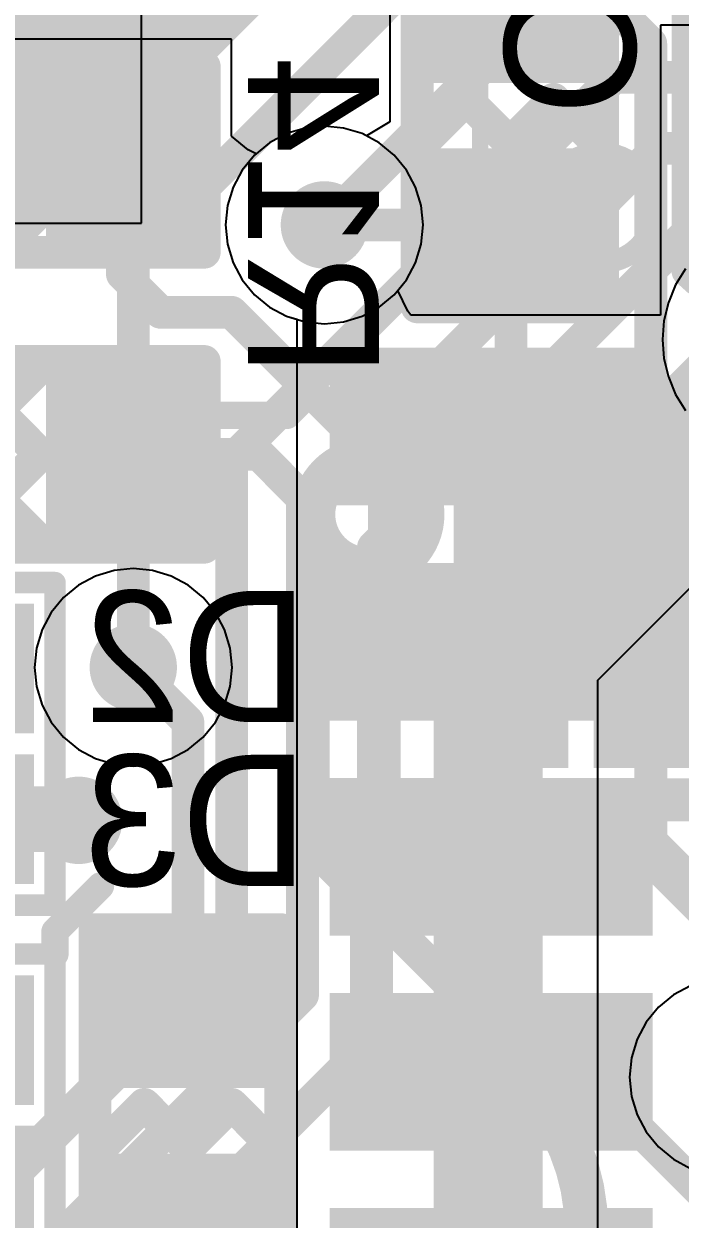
# Model space of a CAD drawing. Extents: x 122.9 to 153, y 141.4 to 165.6.
# Drawn here: x 132.35 to 135.41, y 154.91 to 160.46 of the extents above; entities that cross this region are included whole.
import ezdxf

# ---------------------------------------------------------------- set-up
doc = ezdxf.new("R2010")
doc.units = 0
doc.layers.get('0').update_dxf_attribs({"linetype": 'CONTINUOUS'})
for name, color, linetype in [('BOTTOMLAYER', 5, 'CONTINUOUS'), ('BOTTOMOVERLAY', 54, 'CONTINUOUS'), ('BOTTOMPASTE', 16, 'CONTINUOUS'), ('BOTTOMSOLDER', 6, 'CONTINUOUS'), ('MIDLAYER1', 16, 'CONTINUOUS'), ('MIDLAYER2', 76, 'CONTINUOUS'), ('MULTILAYER', 9, 'CONTINUOUS'), ('TOPLAYER', 1, 'CONTINUOUS'), ('TOPOVERLAY', 2, 'CONTINUOUS'), ('TOPPASTE', 8, 'CONTINUOUS'), ('TOPSOLDER', 216, 'CONTINUOUS')]:
    doc.layers.add(name, color=color, linetype=linetype)

# ---------------------------------------------------------------- blocks, each defined once
blk = doc.blocks.new('FPC_8P_1MM_6')
at = {"layer": 'TOPLAYER'}
for points in [[(-0.264998, -0.649999), (0.264998, -0.649999), (-0.264998, 0.649999), (0.264998, 0.649999)], [(0.735002, -0.649999), (1.264999, -0.649999), (0.735002, 0.649999), (1.264999, 0.649999)], [(1.735003, -0.649999), (2.264999, -0.649999), (1.735003, 0.649999), (2.264999, 0.649999)], [(2.735001, -0.649999), (3.264997, -0.649999), (2.735001, 0.649999), (3.264997, 0.649999)], [(-3.200001, -3.479998), (-1.2, -3.479998), (-3.200001, -1.880001), (-1.2, -1.880001)]]:
    blk.add_solid(points, dxfattribs=at)
at = {"layer": 'TOPOVERLAY'}
for points, const_width in [([(-0.762, 0.508, 1), (-1.272535, 0.508, 1)], 0.1), ([(-1.297534, 0.508, 1), (-1.247536, 0.508, 1)], 0.05), ([(-0.786999, 0.508, 1), (-0.737001, 0.508, 1)], 0.05), ([(-0.619049, -0.05, 1), (-0.580949, -0.05, 1)], 0.0381)]:
    blk.add_lwpolyline(points, format="xyb", close=True, dxfattribs=dict(at, const_width=const_width))
at = {"layer": 'TOPOVERLAY', "const_width": 0.0762}
blk.add_lwpolyline([(-0.599999, -0.05), (-2.949999, -0.05)], dxfattribs=at)
at = {"layer": 'TOPPASTE'}
for points in [[(-0.264998, -0.649999), (0.264998, -0.649999), (-0.264998, 0.649999), (0.264998, 0.649999)], [(0.735002, -0.649999), (1.264999, -0.649999), (0.735002, 0.649999), (1.264999, 0.649999)], [(1.735003, -0.649999), (2.264999, -0.649999), (1.735003, 0.649999), (2.264999, 0.649999)], [(2.735001, -0.649999), (3.264997, -0.649999), (2.735001, 0.649999), (3.264997, 0.649999)], [(-3.200001, -3.479998), (-1.2, -3.479998), (-3.200001, -1.880001), (-1.2, -1.880001)]]:
    blk.add_solid(points, dxfattribs=at)
at = {"layer": 'TOPSOLDER'}
for points in [[(-0.366598, -0.751599), (0.366598, -0.751599), (-0.366598, 0.751599), (0.366598, 0.751599)], [(0.633402, -0.751599), (1.366599, -0.751599), (0.633402, 0.751599), (1.366599, 0.751599)], [(1.633403, -0.751599), (2.366599, -0.751599), (1.633403, 0.751599), (2.366599, 0.751599)], [(2.633401, -0.751599), (3.366597, -0.751599), (2.633401, 0.751599), (3.366597, 0.751599)], [(3.633401, -0.751599), (4.366598, -0.751599), (3.633401, 0.751599), (4.366598, 0.751599)], [(-3.301601, -3.581598), (-1.0984, -3.581598), (-3.301601, -1.778401), (-1.0984, -1.778401)]]:
    blk.add_solid(points, dxfattribs=at)
blk = doc.blocks.new('TSSOP14_B_7')
at = {"layer": 'BOTTOMLAYER'}
for points in [[(-3.649998, -1.465478), (-2.250001, -1.465478), (-3.649998, -1.135482), (-2.250001, -1.135482)], [(-3.649998, -2.115718), (-2.250001, -2.115718), (-3.649998, -1.785722), (-2.250001, -1.785722)]]:
    blk.add_solid(points, dxfattribs=at)
at = {"layer": 'BOTTOMOVERLAY', "const_width": 0.2}
for points in [[(-2.000001, -2.6), (-2.000001, 2.6)], [(-1.000001, -2.6), (-2.000001, -2.6)]]:
    blk.add_lwpolyline(points, dxfattribs=at)
at = {"layer": 'BOTTOMOVERLAY', "const_width": 0.2032}
blk.add_lwpolyline([(-1.000001, -2.6, -1), (1.000001, -2.6)], format="xyb", dxfattribs=at)
at = {"layer": 'BOTTOMOVERLAY'}
for points, const_width in [([(-3.0734, -2.6162, 1), (-3.5814, -2.6162, 1)], 0.2032), ([(-2.050001, -2.6, 1), (-1.950001, -2.6, 1)], 0.1), ([(-2.050001, -2.6, 1), (-1.950001, -2.6, 1)], 0.1), ([(-1.050801, -2.6, 1), (-0.949201, -2.6, 1)], 0.1016), ([(-1.05, -2.6, 1), (-0.950001, -2.6, 1)], 0.1), ([(-3.6322, -2.6162, 1), (-3.5306, -2.6162, 1)], 0.1016), ([(-3.1242, -2.6162, 1), (-3.0226, -2.6162, 1)], 0.1016)]:
    blk.add_lwpolyline(points, format="xyb", close=True, dxfattribs=dict(at, const_width=const_width))
at = {"layer": 'BOTTOMPASTE'}
for points in [[(-3.631997, -1.447477), (-2.268002, -1.447477), (-3.631997, -1.153483), (-2.268002, -1.153483)], [(-3.631997, -2.097717), (-2.268002, -2.097717), (-3.631997, -1.803723), (-2.268002, -1.803723)]]:
    blk.add_solid(points, dxfattribs=at)
at = {"layer": 'BOTTOMSOLDER'}
for points in [[(-3.751598, -1.567078), (-2.148401, -1.567078), (-3.751598, -1.033882), (-2.148401, -1.033882)], [(-3.751598, -2.217318), (-2.148401, -2.217318), (-3.751598, -1.684122), (-2.148401, -1.684122)]]:
    blk.add_solid(points, dxfattribs=at)
blk = doc.blocks.new('R0402_B_11')
at = {"layer": 'BOTTOMLAYER'}
for points in [[(-0.761997, -0.3048), (-0.253997, -0.3048), (-0.761997, 0.3048), (-0.253997, 0.3048)], [(0.253997, -0.3048), (0.761997, -0.3048), (0.253997, 0.3048), (0.761997, 0.3048)]]:
    blk.add_solid(points, dxfattribs=at)
at = {"layer": 'BOTTOMOVERLAY', "const_width": 0.1524}
for points in [[(0.889, 0.4318), (-0.889, 0.4318)], [(-0.889, -0.431795), (-0.889, 0.4318)], [(-0.0762, 0.2032), (0.1524, 0.4318)], [(0.889, -0.431795), (0.889, 0.4318)], [(0.127, 0), (-0.0762, 0.2032)], [(-0.0762, -0.2032), (0.127, 0)], [(0.1524, -0.4318), (-0.0762, -0.2032)], [(0.889, -0.431795), (-0.889, -0.431795)]]:
    blk.add_lwpolyline(points, dxfattribs=at)
at = {"layer": 'BOTTOMOVERLAY', "const_width": 0.0762}
for points in [[(-0.9271, 0.4318, 1), (-0.8509, 0.4318, 1)], [(-0.9271, 0.4318, 1), (-0.8509, 0.4318, 1)], [(0.1143, 0.4318, 1), (0.1905, 0.4318, 1)], [(0.8509, 0.4318, 1), (0.9271, 0.4318, 1)], [(0.8509, 0.4318, 1), (0.9271, 0.4318, 1)], [(-0.1143, 0.2032, 1), (-0.0381, 0.2032, 1)], [(-0.1143, 0.2032, 1), (-0.0381, 0.2032, 1)], [(0.0889, 0, 1), (0.1651, 0, 1)], [(0.0889, 0, 1), (0.1651, 0, 1)], [(-0.1143, -0.2032, 1), (-0.0381, -0.2032, 1)], [(-0.1143, -0.2032, 1), (-0.0381, -0.2032, 1)], [(-0.9271, -0.431795, 1), (-0.8509, -0.431795, 1)], [(-0.9271, -0.431795, 1), (-0.8509, -0.431795, 1)], [(0.1143, -0.4318, 1), (0.1905, -0.4318, 1)], [(0.8509, -0.431795, 1), (0.9271, -0.431795, 1)], [(0.8509, -0.431795, 1), (0.9271, -0.431795, 1)]]:
    blk.add_lwpolyline(points, format="xyb", close=True, dxfattribs=at)
at = {"layer": 'BOTTOMPASTE'}
for points in [[(-0.761997, -0.3048), (-0.253997, -0.3048), (-0.761997, 0.3048), (-0.253997, 0.3048)], [(0.253997, -0.3048), (0.761997, -0.3048), (0.253997, 0.3048), (0.761997, 0.3048)]]:
    blk.add_solid(points, dxfattribs=at)
at = {"layer": 'BOTTOMSOLDER'}
for points in [[(-0.863597, -0.4064), (-0.152397, -0.4064), (-0.863597, 0.4064), (-0.152397, 0.4064)], [(0.152397, -0.4064), (0.863597, -0.4064), (0.152397, 0.4064), (0.863597, 0.4064)]]:
    blk.add_solid(points, dxfattribs=at)
blk = doc.blocks.new('C0402_15')
at = {"layer": 'TOPLAYER'}
for points in [[(-0.761997, -0.3048), (-0.253997, -0.3048), (-0.761997, 0.3048), (-0.253997, 0.3048)], [(0.253997, -0.3048), (0.761997, -0.3048), (0.253997, 0.3048), (0.761997, 0.3048)]]:
    blk.add_solid(points, dxfattribs=at)
at = {"layer": 'TOPOVERLAY', "const_width": 0.1524}
for points in [[(-0.762003, -0.431797, -0.413008), (-0.762003, 0.431792)], [(0.761995, 0.4318, -0.423003), (0.761995, -0.4318)]]:
    blk.add_lwpolyline(points, format="xyb", dxfattribs=at)
at = {"layer": 'TOPOVERLAY', "const_width": 0.0762}
for points in [[(-0.800103, 0.431792, 1), (-0.723903, 0.431792, 1)], [(-0.8001, 0.431795, 1), (-0.7239, 0.431795, 1)], [(0.723895, 0.4318, 1), (0.800095, 0.4318, 1)], [(0.7239, 0.431795, 1), (0.8001, 0.431795, 1)], [(-0.800103, -0.431797, 1), (-0.723903, -0.431797, 1)], [(-0.8001, -0.4318, 1), (-0.7239, -0.4318, 1)], [(0.723895, -0.4318, 1), (0.800095, -0.4318, 1)], [(0.7239, -0.4318, 1), (0.8001, -0.4318, 1)]]:
    blk.add_lwpolyline(points, format="xyb", close=True, dxfattribs=at)
at = {"layer": 'TOPOVERLAY', "const_width": 0.1524}
for points in [[(-0.762, 0.431795), (0.762, 0.431795)], [(-0.762, -0.4318), (0.762, -0.4318)]]:
    blk.add_lwpolyline(points, dxfattribs=at)
at = {"layer": 'TOPPASTE'}
for points in [[(-0.761997, -0.3048), (-0.253997, -0.3048), (-0.761997, 0.3048), (-0.253997, 0.3048)], [(0.253997, -0.3048), (0.761997, -0.3048), (0.253997, 0.3048), (0.761997, 0.3048)]]:
    blk.add_solid(points, dxfattribs=at)
at = {"layer": 'TOPSOLDER'}
for points in [[(-0.863597, -0.4064), (-0.152397, -0.4064), (-0.863597, 0.4064), (-0.152397, 0.4064)], [(0.152397, -0.4064), (0.863597, -0.4064), (0.152397, 0.4064), (0.863597, 0.4064)]]:
    blk.add_solid(points, dxfattribs=at)
blk = doc.blocks.new('SOD882_ESD_B_34')
at = {"layer": 'BOTTOMLAYER'}
for points in [[(-0.549999, -0.349997), (-0.15, -0.349997), (-0.549999, 0.350002), (-0.15, 0.350002)], [(0.150005, -0.349994), (0.550004, -0.349994), (0.150005, 0.350004), (0.550004, 0.350004)]]:
    blk.add_solid(points, dxfattribs=at)
at = {"layer": 'BOTTOMOVERLAY', "const_width": 0.1}
for points in [[(-0.749999, -0.550001), (-0.749996, 0.549996)], [(-0.749996, 0.549996), (0.750001, 0.550007)], [(0.750001, -0.549994), (0.750001, 0.550007)], [(-0.749999, -0.550001), (0.750001, -0.549994)]]:
    blk.add_lwpolyline(points, dxfattribs=at)
at = {"layer": 'BOTTOMOVERLAY', "const_width": 0.05}
for points in [[(-0.774995, 0.549996, 1), (-0.724997, 0.549996, 1)], [(-0.774995, 0.549996, 1), (-0.724997, 0.549996, 1)], [(0.725002, 0.550007, 1), (0.775, 0.550007, 1)], [(0.725002, 0.550007, 1), (0.775, 0.550007, 1)], [(-0.774997, -0.550001, 1), (-0.725, -0.550001, 1)], [(-0.774997, -0.550001, 1), (-0.725, -0.550001, 1)], [(0.725002, -0.549994, 1), (0.775, -0.549994, 1)], [(0.725002, -0.549994, 1), (0.775, -0.549994, 1)]]:
    blk.add_lwpolyline(points, format="xyb", close=True, dxfattribs=at)
at = {"layer": 'BOTTOMPASTE'}
for points in [[(-0.549999, -0.349997), (-0.15, -0.349997), (-0.549999, 0.350002), (-0.15, 0.350002)], [(0.150005, -0.349994), (0.550004, -0.349994), (0.150005, 0.350004), (0.550004, 0.350004)]]:
    blk.add_solid(points, dxfattribs=at)
at = {"layer": 'BOTTOMSOLDER'}
for points in [[(-0.651599, -0.451597), (-0.0484, -0.451597), (-0.651599, 0.451602), (-0.0484, 0.451602)], [(0.048405, -0.451594), (0.651604, -0.451594), (0.048405, 0.451604), (0.651604, 0.451604)]]:
    blk.add_solid(points, dxfattribs=at)
blk = doc.blocks.new('R0402_B_40')
at = {"layer": 'BOTTOMLAYER'}
for points in [[(-0.761997, -0.3048), (-0.253997, -0.3048), (-0.761997, 0.3048), (-0.253997, 0.3048)], [(0.253997, -0.304803), (0.761997, -0.304803), (0.253997, 0.304797), (0.761997, 0.304797)]]:
    blk.add_solid(points, dxfattribs=at)
at = {"layer": 'BOTTOMOVERLAY', "const_width": 0.1524}
for points in [[(-0.889, 0.4318), (-0.888997, -0.431792)], [(-0.889, 0.4318), (0.889, 0.4318)], [(0.888997, -0.431795), (0.889, 0.4318)], [(-0.888997, -0.431792), (0.888997, -0.431795)]]:
    blk.add_lwpolyline(points, dxfattribs=at)
at = {"layer": 'BOTTOMOVERLAY', "const_width": 0.0762}
for points in [[(-0.9271, 0.4318, 1), (-0.8509, 0.4318, 1)], [(-0.9271, 0.4318, 1), (-0.8509, 0.4318, 1)], [(0.8509, 0.4318, 1), (0.9271, 0.4318, 1)], [(0.8509, 0.4318, 1), (0.9271, 0.4318, 1)], [(-0.927097, -0.431792, 1), (-0.850897, -0.431792, 1)], [(-0.927097, -0.431792, 1), (-0.850897, -0.431792, 1)], [(0.850897, -0.431795, 1), (0.927097, -0.431795, 1)], [(0.850897, -0.431795, 1), (0.927097, -0.431795, 1)]]:
    blk.add_lwpolyline(points, format="xyb", close=True, dxfattribs=at)
at = {"layer": 'BOTTOMPASTE'}
for points in [[(-0.761997, -0.3048), (-0.253997, -0.3048), (-0.761997, 0.3048), (-0.253997, 0.3048)], [(0.253997, -0.304803), (0.761997, -0.304803), (0.253997, 0.304797), (0.761997, 0.304797)]]:
    blk.add_solid(points, dxfattribs=at)
at = {"layer": 'BOTTOMSOLDER'}
for points in [[(-0.863597, -0.4064), (-0.152397, -0.4064), (-0.863597, 0.4064), (-0.152397, 0.4064)], [(0.152397, -0.406403), (0.863597, -0.406403), (0.152397, 0.406397), (0.863597, 0.406397)]]:
    blk.add_solid(points, dxfattribs=at)
blk = doc.blocks.new('R0402_B_42')
at = {"layer": 'BOTTOMLAYER'}
for points in [[(-0.761995, -0.3048), (-0.253995, -0.3048), (-0.761995, 0.3048), (-0.253995, 0.3048)], [(0.253995, -0.3048), (0.761995, -0.3048), (0.253995, 0.3048), (0.761995, 0.3048)]]:
    blk.add_solid(points, dxfattribs=at)
at = {"layer": 'BOTTOMOVERLAY', "const_width": 0.1524}
for points in [[(-0.889, 0.4318), (-0.888997, -0.431795)], [(-0.889, 0.4318), (0.889, 0.4318)], [(-0.0762, 0.2032), (0.1524, 0.4318)], [(0.888997, -0.431795), (0.889, 0.4318)], [(-0.0762, 0.2032), (0.127, -0.000003)], [(-0.0762, -0.203203), (0.127, -0.000003)], [(-0.0762, -0.203203), (0.152397, -0.4318)], [(-0.888997, -0.431795), (0.888997, -0.431795)]]:
    blk.add_lwpolyline(points, dxfattribs=at)
at = {"layer": 'BOTTOMOVERLAY', "const_width": 0.0762}
for points in [[(-0.9271, 0.4318, 1), (-0.8509, 0.4318, 1)], [(-0.9271, 0.4318, 1), (-0.8509, 0.4318, 1)], [(0.1143, 0.4318, 1), (0.1905, 0.4318, 1)], [(0.8509, 0.4318, 1), (0.9271, 0.4318, 1)], [(0.8509, 0.4318, 1), (0.9271, 0.4318, 1)], [(-0.1143, 0.2032, 1), (-0.0381, 0.2032, 1)], [(-0.1143, 0.2032, 1), (-0.0381, 0.2032, 1)], [(0.0889, -0.000003, 1), (0.1651, -0.000003, 1)], [(0.0889, -0.000003, 1), (0.1651, -0.000003, 1)], [(-0.1143, -0.203203, 1), (-0.0381, -0.203203, 1)], [(-0.1143, -0.203203, 1), (-0.0381, -0.203203, 1)], [(-0.927097, -0.431795, 1), (-0.850897, -0.431795, 1)], [(-0.927097, -0.431795, 1), (-0.850897, -0.431795, 1)], [(0.114297, -0.4318, 1), (0.190497, -0.4318, 1)], [(0.850897, -0.431795, 1), (0.927097, -0.431795, 1)], [(0.850897, -0.431795, 1), (0.927097, -0.431795, 1)]]:
    blk.add_lwpolyline(points, format="xyb", close=True, dxfattribs=at)
at = {"layer": 'BOTTOMPASTE'}
for points in [[(-0.761995, -0.3048), (-0.253995, -0.3048), (-0.761995, 0.3048), (-0.253995, 0.3048)], [(0.253995, -0.3048), (0.761995, -0.3048), (0.253995, 0.3048), (0.761995, 0.3048)]]:
    blk.add_solid(points, dxfattribs=at)
at = {"layer": 'BOTTOMSOLDER'}
for points in [[(-0.863595, -0.4064), (-0.152395, -0.4064), (-0.863595, 0.4064), (-0.152395, 0.4064)], [(0.152395, -0.4064), (0.863595, -0.4064), (0.152395, 0.4064), (0.863595, 0.4064)]]:
    blk.add_solid(points, dxfattribs=at)
blk = doc.blocks.new('R0402_B_52')
at = {"layer": 'BOTTOMLAYER'}
for points in [[(-0.761997, -0.3048), (-0.253997, -0.3048), (-0.761997, 0.3048), (-0.253997, 0.3048)], [(0.253995, -0.3048), (0.761995, -0.3048), (0.253995, 0.3048), (0.761995, 0.3048)]]:
    blk.add_solid(points, dxfattribs=at)
at = {"layer": 'BOTTOMOVERLAY', "const_width": 0.1524}
for points in [[(-0.888997, -0.431792), (-0.888997, 0.431795)], [(0.888992, 0.431795), (-0.888997, 0.431795)], [(-0.076197, 0.2032), (0.152408, 0.431797)], [(0.888995, -0.431792), (0.888992, 0.431795)], [(0.127, 0), (-0.076197, 0.2032)], [(-0.076197, -0.2032), (0.127, 0)], [(0.152397, -0.4318), (-0.076197, -0.2032)], [(0.888995, -0.431792), (-0.888997, -0.431792)]]:
    blk.add_lwpolyline(points, dxfattribs=at)
at = {"layer": 'BOTTOMOVERLAY', "const_width": 0.0762}
for points in [[(-0.927097, 0.431795, 1), (-0.850897, 0.431795, 1)], [(-0.927097, 0.431795, 1), (-0.850897, 0.431795, 1)], [(0.114308, 0.431797, 1), (0.190508, 0.431797, 1)], [(0.850892, 0.431795, 1), (0.927092, 0.431795, 1)], [(0.850892, 0.431795, 1), (0.927092, 0.431795, 1)], [(-0.114297, 0.2032, 1), (-0.038097, 0.2032, 1)], [(-0.114297, 0.2032, 1), (-0.038097, 0.2032, 1)], [(0.0889, 0, 1), (0.1651, 0, 1)], [(0.0889, 0, 1), (0.1651, 0, 1)], [(-0.114297, -0.2032, 1), (-0.038097, -0.2032, 1)], [(-0.114297, -0.2032, 1), (-0.038097, -0.2032, 1)], [(-0.927097, -0.431792, 1), (-0.850897, -0.431792, 1)], [(-0.927097, -0.431792, 1), (-0.850897, -0.431792, 1)], [(0.114297, -0.4318, 1), (0.190497, -0.4318, 1)], [(0.850895, -0.431792, 1), (0.927095, -0.431792, 1)], [(0.850895, -0.431792, 1), (0.927095, -0.431792, 1)]]:
    blk.add_lwpolyline(points, format="xyb", close=True, dxfattribs=at)
at = {"layer": 'BOTTOMPASTE'}
for points in [[(-0.761997, -0.3048), (-0.253997, -0.3048), (-0.761997, 0.3048), (-0.253997, 0.3048)], [(0.253995, -0.3048), (0.761995, -0.3048), (0.253995, 0.3048), (0.761995, 0.3048)]]:
    blk.add_solid(points, dxfattribs=at)
at = {"layer": 'BOTTOMSOLDER'}
for points in [[(-0.863597, -0.4064), (-0.152397, -0.4064), (-0.863597, 0.4064), (-0.152397, 0.4064)], [(0.152395, -0.4064), (0.863595, -0.4064), (0.152395, 0.4064), (0.863595, 0.4064)]]:
    blk.add_solid(points, dxfattribs=at)
blk = doc.blocks.new('SOD882_ESD_B_53')
at = {"layer": 'BOTTOMLAYER'}
for points in [[(-0.549996, -0.349999), (-0.149997, -0.349999), (-0.549996, 0.349999), (-0.149997, 0.349999)], [(0.15, -0.349999), (0.549999, -0.349999), (0.15, 0.349999), (0.549999, 0.349999)]]:
    blk.add_solid(points, dxfattribs=at)
at = {"layer": 'BOTTOMOVERLAY', "const_width": 0.1}
for points in [[(-0.749999, -0.550001), (-0.749999, 0.549996)], [(0.750001, 0.549996), (-0.749999, 0.549996)], [(0.750001, -0.549996), (0.750001, 0.549996)], [(-0.749999, -0.550001), (0.750001, -0.549996)]]:
    blk.add_lwpolyline(points, dxfattribs=at)
at = {"layer": 'BOTTOMOVERLAY', "const_width": 0.05}
for points in [[(-0.774997, 0.549996, 1), (-0.725, 0.549996, 1)], [(-0.774997, 0.549996, 1), (-0.725, 0.549996, 1)], [(0.725002, 0.549996, 1), (0.775, 0.549996, 1)], [(0.725002, 0.549996, 1), (0.775, 0.549996, 1)], [(-0.774997, -0.550001, 1), (-0.725, -0.550001, 1)], [(-0.774997, -0.550001, 1), (-0.725, -0.550001, 1)], [(0.725002, -0.549996, 1), (0.775, -0.549996, 1)], [(0.725002, -0.549996, 1), (0.775, -0.549996, 1)]]:
    blk.add_lwpolyline(points, format="xyb", close=True, dxfattribs=at)
at = {"layer": 'BOTTOMPASTE'}
for points in [[(-0.549996, -0.349999), (-0.149997, -0.349999), (-0.549996, 0.349999), (-0.149997, 0.349999)], [(0.15, -0.349999), (0.549999, -0.349999), (0.15, 0.349999), (0.549999, 0.349999)]]:
    blk.add_solid(points, dxfattribs=at)
at = {"layer": 'BOTTOMSOLDER'}
for points in [[(-0.651596, -0.451599), (-0.048397, -0.451599), (-0.651596, 0.451599), (-0.048397, 0.451599)], [(0.0484, -0.451599), (0.651599, -0.451599), (0.0484, 0.451599), (0.651599, 0.451599)]]:
    blk.add_solid(points, dxfattribs=at)

msp = doc.modelspace()

# ---------------------------------------------------------------- linework, layer by layer
at = {"layer": 'BOTTOMLAYER'}
for p, q in [((134.055201, 161.051999), (134.055201, 160.035999)), ((133.318598, 160.391599), (132.302603, 160.391599)), ((133.318598, 159.940635), (133.318598, 160.391599)), ((134.055201, 160.007018), (133.946268, 159.941727)), ((134.055201, 160.035999), (134.055201, 160.007018)), ((133.574594, 159.952446), (133.495166, 159.909993)), ((133.660777, 159.97859), (133.574594, 159.952446)), ((133.750403, 159.987417), (133.660777, 159.97859)), ((133.840029, 159.97859), (133.750403, 159.987417)), ((133.926212, 159.952446), (133.840029, 159.97859)), ((133.946268, 159.941727), (133.926212, 159.952446)), ((133.39633, 159.876841), (133.318598, 159.940635)), ((133.495166, 159.909993), (133.433406, 159.859307)), ((133.433406, 159.859307), (133.39633, 159.876841))]:
    msp.add_line(p, q, dxfattribs=at)
for points, const_width in [([(135.096603, 160.543999), (135.269321, 160.371282)], 0.1524), ([(135.269321, 157.804401), (135.269321, 160.371282)], 0.1524), ([(132.810598, 159.299405), (132.810598, 159.832799)], 0.1524), ([(133.750403, 159.528005), (134.614001, 159.528005)], 0.1524), ([(134.614001, 159.528005), (134.619081, 159.522925)], 0.1524), ([(134.619081, 157.804401), (134.619081, 159.522925)], 0.1524), ([(132.810598, 159.299405), (132.988401, 159.121602)], 0.1524), ([(132.988401, 159.121602), (133.318601, 159.121602)], 0.1524), ([(133.318601, 159.121602), (134.029801, 158.410402)], 0.1524), ([(132.810595, 158.461202), (133.445601, 158.461202)], 0.1524), ([(133.445601, 158.461202), (133.699601, 158.207202)], 0.1524), ([(134.029801, 156.810202), (134.029801, 158.410402)], 0.1524), ([(133.699601, 156.632402), (133.699601, 158.207202)], 0.1524), ([(135.269321, 156.662882), (135.269321, 157.804401)], 0.1524), ([(132.861401, 157.470602), (133.115401, 157.216602)], 0.1524), ([(133.115401, 155.946602), (133.115401, 157.216602)], 0.1524), ([(131.947006, 156.764998), (132.601805, 156.764998)], 0.3048), ([(132.601805, 156.764998), (132.607401, 156.759402)], 0.3048), ([(134.029801, 156.810202), (134.690201, 156.149802)], 0.1524), ([(135.269321, 156.662882), (136.087201, 155.845002)], 0.1524), ([(133.699601, 156.632402), (134.334601, 155.997402)], 0.1524), ([(134.690201, 154.168602), (134.690201, 156.149802)], 0.1524), ([(134.334601, 154.321002), (134.334601, 155.997402)], 0.1524), ([(132.206601, 155.037803), (133.115401, 155.946602)], 0.1524), ([(133.115401, 154.371802), (133.115401, 154.854407)], 0.3048)]:
    msp.add_lwpolyline(points, dxfattribs=dict(at, const_width=const_width))
for points, const_width in [([(135.231221, 160.371282, 1), (135.307421, 160.371282, 1)], 0.0762), ([(135.231221, 160.371282, 1), (135.307421, 160.371282, 1)], 0.0762), ([(132.772498, 159.832799, 1), (132.848698, 159.832799, 1)], 0.0762), ([(133.648803, 159.528005, 1), (133.852003, 159.528005, 1)], 0.2032), ([(133.712303, 159.528005, 1), (133.788503, 159.528005, 1)], 0.0762), ([(134.575901, 159.528005, 1), (134.652101, 159.528005, 1)], 0.0762), ([(134.575901, 159.528005, 1), (134.652101, 159.528005, 1)], 0.0762), ([(134.580981, 159.522925, 1), (134.657181, 159.522925, 1)], 0.0762), ([(134.580981, 159.522925, 1), (134.657181, 159.522925, 1)], 0.0762), ([(132.772498, 159.299405, 1), (132.848698, 159.299405, 1)], 0.0762), ([(132.772498, 159.299405, 1), (132.848698, 159.299405, 1)], 0.0762), ([(132.950301, 159.121602, 1), (133.026501, 159.121602, 1)], 0.0762), ([(132.950301, 159.121602, 1), (133.026501, 159.121602, 1)], 0.0762), ([(133.280501, 159.121602, 1), (133.356701, 159.121602, 1)], 0.0762), ([(133.280501, 159.121602, 1), (133.356701, 159.121602, 1)], 0.0762), ([(132.772495, 158.461202, 1), (132.848695, 158.461202, 1)], 0.0762), ([(133.407501, 158.461202, 1), (133.483701, 158.461202, 1)], 0.0762), ([(133.407501, 158.461202, 1), (133.483701, 158.461202, 1)], 0.0762), ([(133.991701, 158.410402, 1), (134.067901, 158.410402, 1)], 0.0762), ([(133.991701, 158.410402, 1), (134.067901, 158.410402, 1)], 0.0762), ([(133.661501, 158.207202, 1), (133.737701, 158.207202, 1)], 0.0762), ([(133.661501, 158.207202, 1), (133.737701, 158.207202, 1)], 0.0762), ([(134.580981, 157.804401, 1), (134.657181, 157.804401, 1)], 0.0762), ([(135.231221, 157.804401, 1), (135.307421, 157.804401, 1)], 0.0762), ([(135.231221, 157.804401, 1), (135.307421, 157.804401, 1)], 0.0762), ([(132.759801, 157.470602, 1), (132.963001, 157.470602, 1)], 0.2032), ([(132.823301, 157.470602, 1), (132.899501, 157.470602, 1)], 0.0762), ([(133.077301, 157.216602, 1), (133.153501, 157.216602, 1)], 0.0762), ([(133.077301, 157.216602, 1), (133.153501, 157.216602, 1)], 0.0762), ([(132.505801, 156.759402, 1), (132.709001, 156.759402, 1)], 0.2032), ([(132.525605, 156.764998, 1), (132.678005, 156.764998, 1)], 0.1524), ([(132.525605, 156.764998, 1), (132.678005, 156.764998, 1)], 0.1524), ([(132.531201, 156.759402, 1), (132.683601, 156.759402, 1)], 0.1524), ([(133.991701, 156.810202, 1), (134.067901, 156.810202, 1)], 0.0762), ([(133.991701, 156.810202, 1), (134.067901, 156.810202, 1)], 0.0762), ([(135.231221, 156.662882, 1), (135.307421, 156.662882, 1)], 0.0762), ([(135.231221, 156.662882, 1), (135.307421, 156.662882, 1)], 0.0762), ([(133.661501, 156.632402, 1), (133.737701, 156.632402, 1)], 0.0762), ([(133.661501, 156.632402, 1), (133.737701, 156.632402, 1)], 0.0762), ([(134.652101, 156.149802, 1), (134.728301, 156.149802, 1)], 0.0762), ([(134.652101, 156.149802, 1), (134.728301, 156.149802, 1)], 0.0762), ([(134.296501, 155.997402, 1), (134.372701, 155.997402, 1)], 0.0762), ([(134.296501, 155.997402, 1), (134.372701, 155.997402, 1)], 0.0762), ([(133.077301, 155.946602, 1), (133.153501, 155.946602, 1)], 0.0762), ([(133.077301, 155.946602, 1), (133.153501, 155.946602, 1)], 0.0762), ([(133.039201, 154.854407, 1), (133.191601, 154.854407, 1)], 0.1524)]:
    msp.add_lwpolyline(points, format="xyb", close=True, dxfattribs=dict(at, const_width=const_width))
at = {"layer": 'BOTTOMOVERLAY', "const_width": 0.127}
for points in [[(133.575737, 158.642139), (133.699601, 158.766002)], [(133.191601, 158.642139), (133.575737, 158.642139)], [(132.496997, 156.242598), (132.709001, 156.454602)], [(132.496997, 156.1378), (132.496997, 156.242598)]]:
    msp.add_lwpolyline(points, dxfattribs=at)
at = {"layer": 'BOTTOMOVERLAY', "const_width": 0.0635}
for points in [[(133.667851, 158.766002, 1), (133.731351, 158.766002, 1)], [(133.159851, 158.642139, 1), (133.223351, 158.642139, 1)], [(133.543987, 158.642139, 1), (133.607487, 158.642139, 1)], [(133.543987, 158.642139, 1), (133.607487, 158.642139, 1)], [(132.677251, 156.454602, 1), (132.740751, 156.454602, 1)], [(132.465247, 156.242598, 1), (132.528747, 156.242598, 1)], [(132.465247, 156.242598, 1), (132.528747, 156.242598, 1)], [(132.465247, 156.1378, 1), (132.528747, 156.1378, 1)]]:
    msp.add_lwpolyline(points, format="xyb", close=True, dxfattribs=at)
at = {"layer": 'MIDLAYER1'}
for p, q in [((133.574594, 159.952446), (133.495166, 159.909993)), ((133.660777, 159.97859), (133.574594, 159.952446)), ((133.750403, 159.987417), (133.660777, 159.97859)), ((133.840029, 159.97859), (133.750403, 159.987417)), ((133.926212, 159.952446), (133.840029, 159.97859)), ((134.00564, 159.909993), (133.926212, 159.952446)), ((133.495166, 159.909993), (133.42555, 159.852858)), ((134.075256, 159.852858), (134.00564, 159.909993)), ((133.42555, 159.852858), (133.368415, 159.783242)), ((134.132391, 159.783242), (134.075256, 159.852858)), ((133.368415, 159.783242), (133.325961, 159.703813)), ((134.174845, 159.703813), (134.132391, 159.783242)), ((133.325961, 159.703813), (133.299817, 159.617631)), ((134.200989, 159.617631), (134.174845, 159.703813)), ((133.299817, 159.617631), (133.290991, 159.528005)), ((134.209815, 159.528005), (134.200989, 159.617631)), ((133.290991, 159.528005), (133.299817, 159.438378)), ((134.200989, 159.438378), (134.209815, 159.528005)), ((133.299817, 159.438378), (133.325961, 159.352196)), ((134.174845, 159.352196), (134.200989, 159.438378)), ((133.325961, 159.352196), (133.368415, 159.272768)), ((134.132391, 159.272768), (134.174845, 159.352196)), ((135.430524, 159.32407), (135.384568, 159.249077)), ((133.368415, 159.272768), (133.42555, 159.203151)), ((134.075256, 159.203151), (134.132391, 159.272768)), ((135.384568, 159.249077), (135.350908, 159.167815)), ((133.42555, 159.203151), (133.495166, 159.146016)), ((134.00564, 159.146016), (134.075256, 159.203151)), ((135.350908, 159.167815), (135.330375, 159.082288)), ((133.495166, 159.146016), (133.574594, 159.103563)), ((133.926212, 159.103563), (134.00564, 159.146016)), ((133.574594, 159.103563), (133.660777, 159.077419)), ((133.660777, 159.077419), (133.750403, 159.068592)), ((133.750403, 159.068592), (133.840029, 159.077419)), ((133.840029, 159.077419), (133.926212, 159.103563)), ((135.330375, 159.082288), (135.323473, 158.994602)), ((135.323473, 158.994602), (135.330375, 158.906916)), ((135.330375, 158.906916), (135.350908, 158.821389)), ((135.350908, 158.821389), (135.384568, 158.740127)), ((135.384568, 158.740127), (135.430524, 158.665134)), ((132.685592, 157.895044), (132.606164, 157.85259)), ((132.771774, 157.921188), (132.685592, 157.895044)), ((132.861401, 157.930014), (132.771774, 157.921188)), ((132.951027, 157.921188), (132.861401, 157.930014)), ((133.037209, 157.895044), (132.951027, 157.921188)), ((133.116637, 157.85259), (133.037209, 157.895044)), ((132.606164, 157.85259), (132.536547, 157.795455)), ((133.186254, 157.795455), (133.116637, 157.85259)), ((132.536547, 157.795455), (132.479412, 157.725839)), ((133.243389, 157.725839), (133.186254, 157.795455)), ((132.479412, 157.725839), (132.436959, 157.646411)), ((133.285842, 157.646411), (133.243389, 157.725839)), ((132.436959, 157.646411), (132.410815, 157.560228)), ((133.311986, 157.560228), (133.285842, 157.646411)), ((132.410815, 157.560228), (132.401988, 157.470602)), ((133.320813, 157.470602), (133.311986, 157.560228)), ((132.401988, 157.470602), (132.410815, 157.380976)), ((133.311986, 157.380976), (133.320813, 157.470602)), ((132.410815, 157.380976), (132.436959, 157.294793)), ((133.285842, 157.294793), (133.311986, 157.380976)), ((132.436959, 157.294793), (132.479412, 157.215365)), ((133.243389, 157.215365), (133.285842, 157.294793)), ((132.479412, 157.215365), (132.536547, 157.145749)), ((133.186254, 157.145749), (133.243389, 157.215365)), ((132.536547, 157.145749), (132.606164, 157.088614)), ((133.116637, 157.088614), (133.186254, 157.145749)), ((132.606164, 157.088614), (132.685592, 157.04616)), ((133.037209, 157.04616), (133.116637, 157.088614)), ((132.685592, 157.04616), (132.771774, 157.020016)), ((132.771774, 157.020016), (132.861401, 157.01119)), ((132.861401, 157.01119), (132.951027, 157.020016)), ((132.951027, 157.020016), (133.037209, 157.04616)), ((135.374764, 155.94759), (135.305147, 155.890455)), ((135.454192, 155.990044), (135.374764, 155.94759)), ((135.305147, 155.890455), (135.248012, 155.820839)), ((135.248012, 155.820839), (135.205559, 155.741411)), ((135.205559, 155.741411), (135.179415, 155.655228)), ((135.179415, 155.655228), (135.170588, 155.565602)), ((135.170588, 155.565602), (135.179415, 155.475976)), ((135.179415, 155.475976), (135.205559, 155.389793)), ((135.205559, 155.389793), (135.248012, 155.310365)), ((135.248012, 155.310365), (135.305147, 155.240749)), ((135.305147, 155.240749), (135.374764, 155.183614)), ((135.374764, 155.183614), (135.454192, 155.14116))]:
    msp.add_line(p, q, dxfattribs=at)
at = {"layer": 'MIDLAYER1', "const_width": 0.2032}
for points in [[(133.648803, 159.528005, 1), (133.852003, 159.528005, 1)], [(132.759801, 157.470602, 1), (132.963001, 157.470602, 1)], [(132.505801, 156.759402, 1), (132.709001, 156.759402, 1)]]:
    msp.add_lwpolyline(points, format="xyb", close=True, dxfattribs=at)
at = {"layer": 'MIDLAYER2'}
for p, q in [((135.022859, 157.411562), (135.884001, 158.272704)), ((135.022859, 155.514802), (135.022859, 157.411562)), ((135.374764, 155.94759), (135.305147, 155.890455)), ((135.454192, 155.990044), (135.374764, 155.94759)), ((135.305147, 155.890455), (135.248012, 155.820839)), ((135.248012, 155.820839), (135.205559, 155.741411)), ((135.205559, 155.741411), (135.179415, 155.655228)), ((135.179415, 155.655228), (135.170588, 155.565602)), ((135.170588, 155.565602), (135.179415, 155.475976)), ((135.022859, 154.584303), (135.022859, 155.514802)), ((135.179415, 155.475976), (135.205559, 155.389793)), ((135.205559, 155.389793), (135.248012, 155.310365)), ((135.248012, 155.310365), (135.305147, 155.240749)), ((135.305147, 155.240749), (135.374764, 155.183614)), ((135.374764, 155.183614), (135.454192, 155.14116))]:
    msp.add_line(p, q, dxfattribs=at)
for points, const_width in [([(131.566001, 159.020002), (134.014601, 161.468603)], 0.5588), ([(132.861401, 159.375602), (134.360001, 160.874202)], 0.1524), ([(133.750403, 159.528005), (134.766401, 160.544002)], 0.1524), ([(133.318601, 158.435802), (135.096601, 160.213802)], 0.1524), ([(135.096601, 160.213802), (142.513401, 160.213802)], 0.1524), ([(133.648801, 158.232602), (135.299801, 159.883602)], 0.1524), ([(135.299801, 159.883602), (142.183201, 159.883602)], 0.1524), ([(133.979001, 158.029402), (135.503001, 159.553402)], 0.1524), ([(132.861401, 157.470602), (132.861401, 159.375602)], 0.1524), ([(134.512401, 157.623002), (135.884001, 158.994602)], 0.508), ([(133.318601, 156.124402), (133.318601, 158.435802)], 0.1524), ([(133.648801, 155.946602), (133.648801, 158.232602)], 0.1524), ([(133.979001, 155.743402), (133.979001, 158.029402)], 0.1524), ([(134.512401, 155.514802), (134.512401, 157.623002)], 0.508), ([(132.175601, 154.981402), (133.318601, 156.124402)], 0.1524), ([(132.531201, 154.829002), (133.648801, 155.946602)], 0.1524), ([(132.937601, 154.702002), (133.979001, 155.743402)], 0.1524), ([(134.512401, 154.067002), (134.512401, 155.514802)], 0.508), ([(134.512401, 155.514802), (134.563201, 155.565602)], 0.3048), ([(132.531201, 153.445825), (132.531201, 154.829002)], 0.1524)]:
    msp.add_lwpolyline(points, dxfattribs=dict(at, const_width=const_width))
for points, const_width in [([(135.058501, 160.213802, 1), (135.134701, 160.213802, 1)], 0.0762), ([(135.058501, 160.213802, 1), (135.134701, 160.213802, 1)], 0.0762), ([(135.261701, 159.883602, 1), (135.337901, 159.883602, 1)], 0.0762), ([(135.261701, 159.883602, 1), (135.337901, 159.883602, 1)], 0.0762), ([(133.648803, 159.528005, 1), (133.852003, 159.528005, 1)], 0.2032), ([(133.712303, 159.528005, 1), (133.788503, 159.528005, 1)], 0.0762), ([(132.823301, 159.375602, 1), (132.899501, 159.375602, 1)], 0.0762), ([(132.823301, 159.375602, 1), (132.899501, 159.375602, 1)], 0.0762), ([(133.280501, 158.435802, 1), (133.356701, 158.435802, 1)], 0.0762), ([(133.280501, 158.435802, 1), (133.356701, 158.435802, 1)], 0.0762), ([(133.610701, 158.232602, 1), (133.686901, 158.232602, 1)], 0.0762), ([(133.610701, 158.232602, 1), (133.686901, 158.232602, 1)], 0.0762), ([(133.940901, 158.029402, 1), (134.017101, 158.029402, 1)], 0.0762), ([(133.940901, 158.029402, 1), (134.017101, 158.029402, 1)], 0.0762), ([(134.385401, 157.623002, 1), (134.639401, 157.623002, 1)], 0.254), ([(134.385401, 157.623002, 1), (134.639401, 157.623002, 1)], 0.254), ([(132.759801, 157.470602, 1), (132.963001, 157.470602, 1)], 0.2032), ([(132.823301, 157.470602, 1), (132.899501, 157.470602, 1)], 0.0762), ([(132.505801, 156.759402, 1), (132.709001, 156.759402, 1)], 0.2032), ([(133.280501, 156.124402, 1), (133.356701, 156.124402, 1)], 0.0762), ([(133.280501, 156.124402, 1), (133.356701, 156.124402, 1)], 0.0762), ([(133.610701, 155.946602, 1), (133.686901, 155.946602, 1)], 0.0762), ([(133.610701, 155.946602, 1), (133.686901, 155.946602, 1)], 0.0762), ([(133.940901, 155.743402, 1), (134.017101, 155.743402, 1)], 0.0762), ([(133.940901, 155.743402, 1), (134.017101, 155.743402, 1)], 0.0762), ([(134.385401, 155.514802, 1), (134.639401, 155.514802, 1)], 0.254), ([(134.385401, 155.514802, 1), (134.639401, 155.514802, 1)], 0.254), ([(134.436201, 155.514802, 1), (134.588601, 155.514802, 1)], 0.1524), ([(134.487001, 155.565602, 1), (134.639401, 155.565602, 1)], 0.1524), ([(132.493101, 154.829002, 1), (132.569301, 154.829002, 1)], 0.0762), ([(132.493101, 154.829002, 1), (132.569301, 154.829002, 1)], 0.0762)]:
    msp.add_lwpolyline(points, format="xyb", close=True, dxfattribs=dict(at, const_width=const_width))
at = {"layer": 'MULTILAYER', "const_width": 0.2032}
for points in [[(133.648803, 159.528005, 1), (133.852003, 159.528005, 1)], [(132.759801, 157.470602, 1), (132.963001, 157.470602, 1)], [(132.505801, 156.759402, 1), (132.709001, 156.759402, 1)]]:
    msp.add_lwpolyline(points, format="xyb", close=True, dxfattribs=at)
at = {"layer": 'TOPLAYER'}
for p, q in [((132.899998, 159.536003), (132.899998, 160.663004)), ((135.874051, 160.457596), (135.314997, 160.457596)), ((135.314997, 160.457596), (135.314997, 160.076596)), ((135.314997, 160.076596), (135.314997, 159.109001)), ((133.574594, 159.952446), (133.495166, 159.909993)), ((133.660777, 159.97859), (133.574594, 159.952446)), ((133.750403, 159.987417), (133.660777, 159.97859)), ((133.840029, 159.97859), (133.750403, 159.987417)), ((133.926212, 159.952446), (133.840029, 159.97859)), ((134.00564, 159.909993), (133.926212, 159.952446)), ((133.495166, 159.909993), (133.42555, 159.852858)), ((134.075256, 159.852858), (134.00564, 159.909993)), ((133.42555, 159.852858), (133.368415, 159.783242)), ((134.132391, 159.783242), (134.075256, 159.852858)), ((133.368415, 159.783242), (133.325961, 159.703813)), ((134.174845, 159.703813), (134.132391, 159.783242)), ((133.325961, 159.703813), (133.299817, 159.617631)), ((134.200989, 159.617631), (134.174845, 159.703813)), ((133.299817, 159.617631), (133.290991, 159.528005)), ((134.209815, 159.528005), (134.200989, 159.617631)), ((131.973, 159.536003), (132.899998, 159.536003)), ((133.290991, 159.528005), (133.299817, 159.438378)), ((134.200989, 159.438378), (134.209815, 159.528005)), ((133.299817, 159.438378), (133.325961, 159.352196)), ((134.174845, 159.352196), (134.200989, 159.438378)), ((133.325961, 159.352196), (133.368415, 159.272768)), ((134.132391, 159.272768), (134.174845, 159.352196)), ((133.368415, 159.272768), (133.42555, 159.203151)), ((134.092211, 159.223809), (134.132391, 159.272768)), ((134.138325, 159.126306), (134.092211, 159.223809)), ((133.42555, 159.203151), (133.495166, 159.146016)), ((133.495166, 159.146016), (133.574594, 159.103563)), ((134.152528, 159.109001), (134.138325, 159.126306)), ((133.574594, 159.103563), (133.622001, 159.089181)), ((133.622001, 159.089181), (133.622001, 158.071005)), ((135.314997, 159.109001), (134.152528, 159.109001)), ((133.622001, 158.071005), (133.622001, 157.071004)), ((132.685592, 157.895044), (132.606164, 157.85259)), ((132.771774, 157.921188), (132.685592, 157.895044)), ((132.861401, 157.930014), (132.771774, 157.921188)), ((132.951027, 157.921188), (132.861401, 157.930014)), ((133.037209, 157.895044), (132.951027, 157.921188)), ((133.116637, 157.85259), (133.037209, 157.895044)), ((132.606164, 157.85259), (132.536547, 157.795455)), ((133.186254, 157.795455), (133.116637, 157.85259)), ((132.536547, 157.795455), (132.479412, 157.725839)), ((133.243389, 157.725839), (133.186254, 157.795455)), ((132.479412, 157.725839), (132.436959, 157.646411)), ((133.285842, 157.646411), (133.243389, 157.725839)), ((132.436959, 157.646411), (132.410815, 157.560228)), ((133.311986, 157.560228), (133.285842, 157.646411)), ((132.410815, 157.560228), (132.401988, 157.470602)), ((133.320813, 157.470602), (133.311986, 157.560228)), ((132.401988, 157.470602), (132.410815, 157.380976)), ((133.311986, 157.380976), (133.320813, 157.470602)), ((132.410815, 157.380976), (132.436959, 157.294793)), ((133.285842, 157.294793), (133.311986, 157.380976)), ((132.436959, 157.294793), (132.479412, 157.215365)), ((133.243389, 157.215365), (133.285842, 157.294793)), ((132.479412, 157.215365), (132.536547, 157.145749)), ((133.186254, 157.145749), (133.243389, 157.215365)), ((132.536547, 157.145749), (132.606164, 157.088614)), ((133.116637, 157.088614), (133.186254, 157.145749)), ((132.606164, 157.088614), (132.685592, 157.04616)), ((133.037209, 157.04616), (133.116637, 157.088614)), ((133.622001, 157.071004), (133.622001, 156.071004)), ((132.685592, 157.04616), (132.771774, 157.020016)), ((132.771774, 157.020016), (132.861401, 157.01119)), ((132.861401, 157.01119), (132.951027, 157.020016)), ((132.951027, 157.020016), (133.037209, 157.04616)), ((133.622001, 156.071004), (133.622001, 155.071006)), ((133.622001, 155.071006), (133.622001, 154.607854))]:
    msp.add_line(p, q, dxfattribs=at)
for points, const_width in [([(133.648803, 159.528005, 1), (133.852003, 159.528005, 1)], 0.2032), ([(134.4879, 158.590003, 1), (134.5641, 158.590003, 1)], 0.0762), ([(134.642101, 158.435802, 1), (134.718301, 158.435802, 1)], 0.0762), ([(134.642101, 158.435802, 1), (134.718301, 158.435802, 1)], 0.0762), ([(132.759801, 157.470602, 1), (132.963001, 157.470602, 1)], 0.2032), ([(134.4879, 157.590002, 1), (134.5641, 157.590002, 1)], 0.0762), ([(134.974701, 157.590002, 1), (135.050901, 157.590002, 1)], 0.0762), ([(134.974701, 157.590002, 1), (135.050901, 157.590002, 1)], 0.0762), ([(132.505801, 156.759402, 1), (132.709001, 156.759402, 1)], 0.2032), ([(134.4879, 156.590002, 1), (134.5641, 156.590002, 1)], 0.0762), ([(134.4879, 156.590002, 1), (134.5641, 156.590002, 1)], 0.0762), ([(135.219392, 156.590002, 1), (135.295592, 156.590002, 1)], 0.0762), ([(135.219392, 156.590002, 1), (135.295592, 156.590002, 1)], 0.0762), ([(134.4949, 156.583002, 1), (134.5711, 156.583002, 1)], 0.0762), ([(134.4879, 155.590004, 1), (134.5641, 155.590004, 1)], 0.0762), ([(134.4879, 155.590004, 1), (134.5641, 155.590004, 1)], 0.0762), ([(134.907099, 155.590004, 1), (134.983299, 155.590004, 1)], 0.0762), ([(134.907099, 155.590004, 1), (134.983299, 155.590004, 1)], 0.0762), ([(134.494902, 155.583001, 1), (134.571102, 155.583001, 1)], 0.0762)]:
    msp.add_lwpolyline(points, format="xyb", close=True, dxfattribs=dict(at, const_width=const_width))
at = {"layer": 'TOPLAYER', "const_width": 0.1524}
for points in [[(134.526, 158.590003), (134.680201, 158.435802)], [(134.680201, 158.435802), (137.992201, 158.435802)], [(135.012801, 157.590002), (135.528401, 158.105602)], [(134.526, 157.590002), (135.012801, 157.590002)], [(134.526, 156.590002), (134.533, 156.583002)], [(134.526, 156.590002), (135.257492, 156.590002)], [(135.257492, 156.590002), (136.026492, 155.821002)], [(134.526, 155.590004), (134.533002, 155.583001)], [(134.526, 155.590004), (134.945199, 155.590004)], [(134.945199, 155.590004), (135.714202, 154.821001)]]:
    msp.add_lwpolyline(points, dxfattribs=at)

# ---------------------------------------------------------------- block references
for name, p, rotation in [('FPC_8P_1MM_6', (134.526, 158.590003), 270), ('C0402_15', (135.873797, 160.076599), 90), ('R0402_B_11', (134.614001, 160.036002), 270), ('R0402_B_40', (132.302601, 159.832802), 360), ('R0402_B_42', (132.302601, 158.461202), 360), ('TSSOP14_B_7', (136.569801, 154.854402), 270), ('SOD882_ESD_B_34', (131.947001, 157.115002), 270), ('R0402_B_52', (133.115401, 155.362402), 270), ('SOD882_ESD_B_53', (131.947001, 155.387802), 270)]:
    msp.add_blockref(name, p, dxfattribs=dict(rotation=rotation))

# ---------------------------------------------------------------- texts
at = {"layer": 'BOTTOMOVERLAY', "text_generation_flag": 2}
for s, rotation, p in [('R14', 270, (133.394801, 158.816802)), ('D2', 360, (133.674201, 157.216602)), ('D3', 360, (133.674201, 156.454602))]:
    msp.add_text(s, height=0.6096, rotation=rotation, dxfattribs=at).set_placement(p)
at = {"layer": 'TOPOVERLAY'}
msp.add_text('C29', height=0.6096, rotation=90, dxfattribs=at).set_placement((135.198201, 160.036002))

doc.saveas('drawing.dxf')
